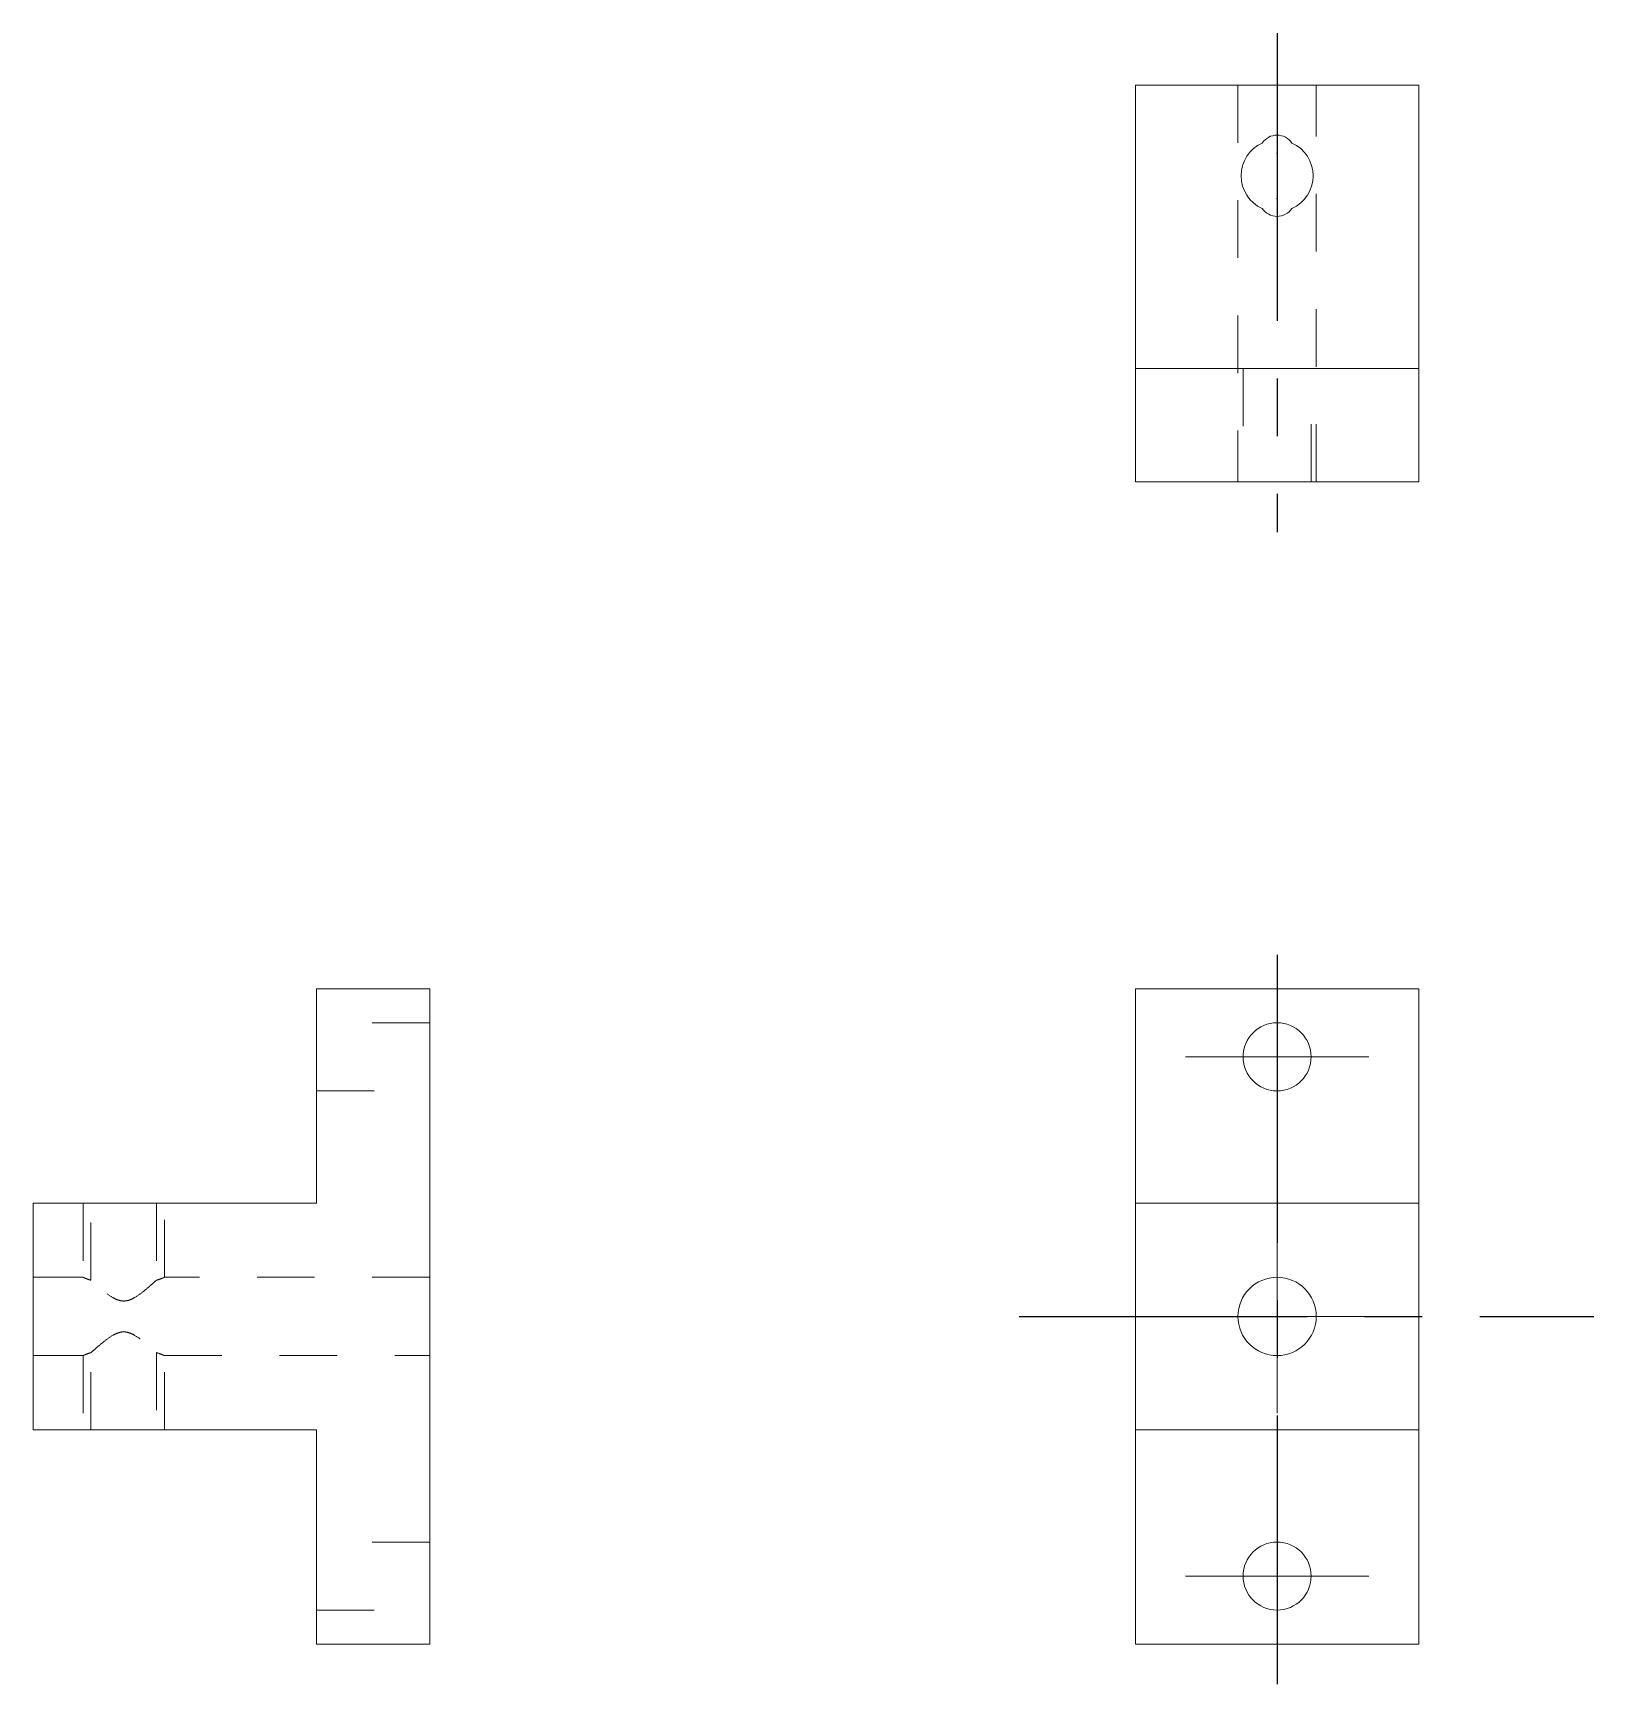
# Model space of a CAD drawing. Header units: inches. Extents: x 0.64 to 3.35, y 0.52 to 3.39.
import ezdxf

# ---------------------------------------------------------------- set-up
doc = ezdxf.new("R2010")
doc.units = ezdxf.units.IN
doc.header["$MEASUREMENT"] = 0
doc.header["$PDSIZE"] = -1
doc.linetypes.add('CENTERX2', pattern=[0.8, 0.5, -0.1, 0.1, -0.1])
doc.linetypes.add('HIDDEN', pattern=[0.075, 0.05, -0.025])

# ---------------------------------------------------------------- blocks, each defined once
blk = doc.blocks.new('SW_CENTERMARKSYMBOL_0')
at = {"color": 0, "linetype": 'Continuous', "lineweight": 0}
for p, q in [((0, 0.1), (0, 0.1591)), ((0, 0), (0, 0.1)), ((-0.1, 0), (-0.1591, 0)), ((0, 0), (-0.1, 0)), ((0, 0), (0, -0.1)), ((0, 0), (0.1, 0)), ((0.1, 0), (0.1591, 0)), ((0, -0.1), (0, -0.1591))]:
    blk.add_line(p, q, dxfattribs=at)
blk = doc.blocks.new('SW_CENTERMARKSYMBOL_1')
at = {"color": 0, "linetype": 'Continuous', "lineweight": 0}
for p, q in [((0, 0.1), (0, 0.1591)), ((0, 0), (0, 0.1)), ((-0.1, 0), (-0.1591, 0)), ((0, 0), (-0.1, 0)), ((0, 0), (0, -0.1)), ((0, 0), (0.1, 0)), ((0.1, 0), (0.1591, 0)), ((0, -0.1), (0, -0.1591))]:
    blk.add_line(p, q, dxfattribs=at)
blk = doc.blocks.new('SW_CENTERMARKSYMBOL_2')
at = {"color": 0, "linetype": 'Continuous', "lineweight": 0}
for p, q in [((0, 0.1), (0, 0.168)), ((0, 0), (0, 0.1)), ((-0.1, 0), (-0.168, 0)), ((0, 0), (-0.1, 0)), ((0, 0), (0, -0.1)), ((0, 0), (0.1, 0)), ((0.1, 0), (0.168, 0)), ((0, -0.1), (0, -0.168))]:
    blk.add_line(p, q, dxfattribs=at)

msp = doc.modelspace()

# ---------------------------------------------------------------- linework, layer by layer
at = {"color": 7, "linetype": 'CENTERX2'}
for p, q in [((2.8046, 3.387), (2.8046, 2.5202)), ((2.8046, 1.7867), (2.8046, 0.5205)), ((2.3566, 1.1587), (3.3548, 1.1587))]:
    msp.add_line(p, q, dxfattribs=at)
at = {"color": 7, "linetype": 'Continuous', "lineweight": 15}
for p, q in [((2.5585, 3.2966), (3.0507, 3.2966)), ((2.5585, 3.2966), (2.5585, 2.8045)), ((3.0507, 3.2966), (3.0507, 2.8045)), ((2.5585, 2.8045), (2.5585, 2.6076)), ((2.5585, 2.8045), (3.0507, 2.8045)), ((3.0507, 2.8045), (3.0507, 2.6076)), ((2.5585, 2.6076), (3.0507, 2.6076)), ((1.1365, 1.3555), (1.1365, 1.7276)), ((1.1365, 1.7276), (1.3334, 1.7276)), ((1.3334, 0.5898), (1.3334, 1.7276)), ((3.0507, 1.7276), (2.5585, 1.7276)), ((2.5585, 1.7276), (2.5585, 1.3555)), ((3.0507, 1.3555), (3.0507, 1.7276)), ((0.6444, 0.9618), (0.6444, 1.3555)), ((0.6444, 1.3555), (1.1365, 1.3555)), ((2.5585, 1.3555), (2.5585, 0.9618)), ((3.0507, 1.3555), (2.5585, 1.3555)), ((3.0507, 0.9618), (3.0507, 1.3555)), ((0.6444, 0.9618), (1.1365, 0.9618)), ((1.1365, 0.5898), (1.1365, 0.9618)), ((2.5585, 0.9618), (3.0507, 0.9618)), ((2.5585, 0.9618), (2.5585, 0.5898)), ((3.0507, 0.5898), (3.0507, 0.9618)), ((1.1365, 0.5898), (1.3334, 0.5898)), ((2.5585, 0.5898), (3.0507, 0.5898))]:
    msp.add_line(p, q, dxfattribs=at)
at = {"color": 7, "linetype": 'HIDDEN', "lineweight": 0}
for p, q in [((0.745, 1.2215), (0.745, 1.3555)), ((0.8588, 1.3555), (0.8588, 1.2215)), ((0.745, 0.9618), (0.745, 1.0958)), ((0.8588, 1.0958), (0.8588, 0.9618))]:
    msp.add_line(p, q, dxfattribs=at)
at = {"color": 7, "linetype": 'Continuous', "lineweight": 15}
for centre, radius in [((2.8046, 1.6094), 0.0591), ((2.8046, 1.1587), 0.068), ((2.8046, 0.7079), 0.0591)]:
    msp.add_circle(centre, radius, dxfattribs=at)
for centre, radius, start, end in [((2.8046, 3.1391), 0.0625, 114.4569, 245.5431), ((2.8046, 3.1785), 0.0312, 34.1045, 145.8955), ((2.8046, 3.1391), 0.0625, 294.4569, 65.5431), ((2.8046, 3.0998), 0.0312, 214.1045, 325.8955)]:
    msp.add_arc(centre, radius, start, end, dxfattribs=at)
at = {"color": 7, "linetype": 'HIDDEN', "lineweight": 0}
for points in [[(2.7366, 3.2966), (2.7366, 2.6076)], [(2.8726, 2.6076), (2.8726, 3.2966)], [(2.7455, 2.8045), (2.7455, 2.6076)], [(2.8636, 2.6076), (2.8636, 2.8045)], [(1.3334, 1.6685), (1.1365, 1.6685)], [(1.1365, 1.5504), (1.3334, 1.5504)], [(0.7313, 1.3555), (0.7313, 1.2266)], [(0.8725, 1.2265), (0.8725, 1.3555)], [(0.7314, 1.2267), (0.6444, 1.2267)], [(1.3334, 1.2267), (0.8721, 1.2267)], [(0.6444, 1.0907), (0.7317, 1.0907)], [(0.7313, 1.0908), (0.7313, 0.9618)], [(0.8725, 1.0907), (1.3334, 1.0907)], [(0.8725, 0.9618), (0.8725, 1.0907)], [(1.3334, 0.7669), (1.1365, 0.7669)], [(1.1365, 0.6488), (1.3334, 0.6488)]]:
    msp.add_open_spline(points, degree=1, dxfattribs=at)
for points, knots in [([(0.7314, 1.2266), (0.7314, 1.2266), (0.7312, 1.2267), (0.7331, 1.2258), (0.7378, 1.2238), (0.7426, 1.2223), (0.745, 1.2215)], [0, 0, 0, 0, 0.068265, 0.379984, 0.696602, 1, 1, 1, 1]), ([(0.8588, 1.2215), (0.8562, 1.2192), (0.8528, 1.2161), (0.8451, 1.2095), (0.8408, 1.2058), (0.8314, 1.1984), (0.8264, 1.1947), (0.8179, 1.1898), (0.8149, 1.1883), (0.8086, 1.1861), (0.8052, 1.1854), (0.7984, 1.1855), (0.7951, 1.1861), (0.7888, 1.1884), (0.7858, 1.1898), (0.7774, 1.1947), (0.7723, 1.1985), (0.763, 1.2058), (0.7586, 1.2095), (0.751, 1.2162), (0.7476, 1.2192), (0.745, 1.2215)], [0, 0, 0, 0, 0.125, 0.125, 0.25, 0.25, 0.375, 0.375, 0.4375, 0.4375, 0.5, 0.5, 0.5625, 0.5625, 0.625, 0.625, 0.75, 0.75, 0.875, 0.875, 1, 1, 1, 1]), ([(0.8588, 1.2215), (0.8599, 1.2219), (0.8639, 1.223), (0.8681, 1.2247), (0.871, 1.226), (0.8724, 1.2266), (0.8722, 1.2265), (0.8721, 1.2265)], [0, 0, 0, 0, 0.141003, 0.491557, 0.666614, 0.847657, 1, 1, 1, 1]), ([(0.745, 1.0958), (0.7476, 1.0981), (0.751, 1.1012), (0.7587, 1.1078), (0.763, 1.1115), (0.7724, 1.1189), (0.7774, 1.1227), (0.7859, 1.1276), (0.7889, 1.129), (0.7952, 1.1312), (0.7986, 1.1319), (0.8054, 1.1319), (0.8087, 1.1312), (0.815, 1.129), (0.818, 1.1275), (0.8264, 1.1226), (0.8315, 1.1189), (0.8408, 1.1115), (0.8452, 1.1078), (0.8528, 1.1012), (0.8562, 1.0981), (0.8588, 1.0958)], [0, 0, 0, 0, 0.125, 0.125, 0.25, 0.25, 0.375, 0.375, 0.4375, 0.4375, 0.5, 0.5, 0.5625, 0.5625, 0.625, 0.625, 0.75, 0.75, 0.875, 0.875, 1, 1, 1, 1]), ([(0.745, 1.0958), (0.7443, 1.0956), (0.7408, 1.0946), (0.7367, 1.093), (0.7335, 1.0916), (0.7316, 1.0908), (0.7316, 1.0908), (0.7317, 1.0908)], [0, 0, 0, 0, 0.085249, 0.431329, 0.607786, 0.790166, 1, 1, 1, 1]), ([(0.8725, 1.0907), (0.8725, 1.0907), (0.8712, 1.0913), (0.8664, 1.0933), (0.863, 1.0946), (0.8588, 1.0958)], [0, 0, 0, 0, 0.5, 0.5, 1, 1, 1, 1])]:
    msp.add_open_spline(points, degree=3, knots=knots, dxfattribs=at)
at = {"color": 7, "linetype": 'Continuous'}
for p in [(2.8046, 3.1785), (2.8046, 3.0998)]:
    msp.add_point(p, dxfattribs=at)

# ---------------------------------------------------------------- block references
at = {"color": 7, "linetype": 'Continuous', "lineweight": 0}
for name, p in [('SW_CENTERMARKSYMBOL_1', (2.8046, 1.6094)), ('SW_CENTERMARKSYMBOL_2', (2.8046, 1.1587)), ('SW_CENTERMARKSYMBOL_0', (2.8046, 0.7079))]:
    msp.add_blockref(name, p, dxfattribs=at)

doc.saveas('drawing.dxf')
